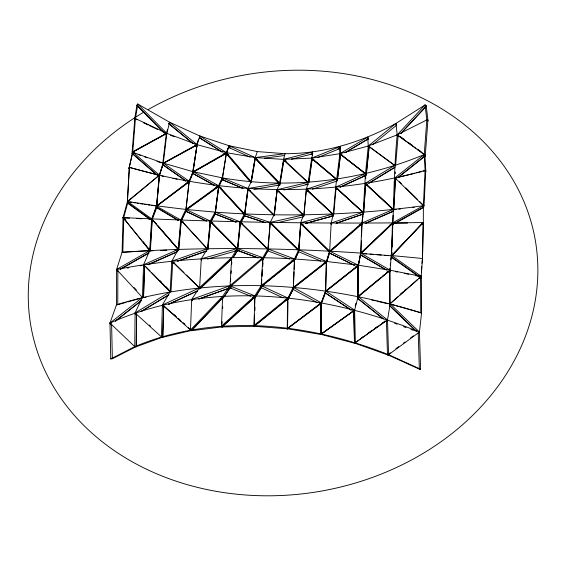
<?xml version="1.0" encoding="UTF-8"?>
<svg xmlns="http://www.w3.org/2000/svg" width="566" height="566" viewBox="0 0 566 566"><rect width="100%" height="100%" fill="white"/><g stroke="black" fill="none" stroke-linecap="round" stroke-linejoin="round"><path stroke-width="0.85" d="M400.884 133.526L426.396 106.189L425.08 104.951L395.938 123.423L397.19 134.857L424.245 154.553L425.342 154.787L427.917 120.211L426.821 119.928L397.19 134.857L368.289 146.007L339.876 153.69L311.696 158.105L283.552 159.379L255.216 157.581L229.06 145.738L199.932 136.031L169.637 122.249L137.821 104.073L135.423 118.542L132.734 152.006L129.345 167.281L127.484 201.383L123.07 217.563L122.079 252.28L116.61 269.466L116.504 304.77L109.981 323.045L110.752 358.915L112.358 358.766L111.601 323.816M420.616 369.251L388.573 354.705L387.335 354.592L419.349 369.117L420.616 369.251L419.448 332.051L421.571 312.977C323.469 282.469 215.646 274.185 116.504 304.77L117.756 304.706L117.862 270.336M262.801 259.638L262.815 257.65L267.852 248.899L270.251 222.381L274.015 214.832L277.149 189.709L279.745 183.179L283.552 159.379L285.08 153.69C324.014 153.796 362.028 142.13 395.938 123.423L396.639 124.414M199.536 289.198L201.284 258.811L207.496 248.722L210.248 220.995L215.158 212.123C284.542 217.323 354.457 215.214 423.382 205.706L424.04 205.84L425.731 170.592L425.08 170.401C328.733 197.449 225.211 195.341 129.345 167.281L127.336 201.461L156.648 205.861L185.867 209.434L215.158 212.123L240.097 221.78L267.852 248.899L267.838 250.844L263.721 258.174M388.976 271.298L357.747 297.037L357.91 266.636M418.479 333.162L419.448 332.051L390.193 303.892L389.429 303.829L421.571 312.977L421.373 276.385L390.087 270.215L357.747 297.037L357.967 266.636M421.578 223.987L423.326 223.973L423.382 205.706L425.08 170.401L424.245 154.553L426.821 119.928L425.08 104.951L397.19 134.857C392.825 180.398 394.254 226.358 389.889 271.906L390.087 270.215L360.733 253.087C281.316 247.66 201.517 246.804 122.079 252.28L150.393 250.625L148.179 247.88M110.752 358.915L134.779 346.633L135.076 312.934L142.42 297.468L143.559 264.775L149.7 250.596L151.674 218.886L156.648 205.861L159.428 175.127L163.291 163.121L166.836 133.357L169.637 122.249L197.088 144.67L226.471 152.7L255.216 157.581L285.08 153.69L257.346 151.589L229.06 145.738L225.806 154.362L224.334 153.436M111.261 324.481L109.981 323.045C208.012 279.604 322.415 292.19 419.448 332.051L388.573 354.705C308.675 322.825 215.724 312.68 134.779 346.633L136.272 346.739L136.54 314.816L136.286 346.732L134.779 346.633L109.981 323.045L142.42 297.468L143.651 297.412M257.346 151.589L255.216 157.581L251.162 181.679L247.929 188.52L247.908 190.395L250.483 190.494M320.229 304.133L287.252 328.832L287.563 298.827L293.294 287.394L326.391 261.464L329.653 251.17L331.195 223.018L333.324 213.976L335.688 187.176L339.876 153.69L339.975 146.615L311.696 158.105L308.229 182.365L306.369 189.27L303.638 216.75M312.439 155.579L312.538 152.056L283.552 159.379L308.229 182.365L277.149 189.709L303.609 214.861L300.638 222.792L298.643 249.769L294.469 258.931L261.195 285.66L254.799 295.841L254.063 326.257L287.528 328.846L287.825 297.999L261.195 285.66L262.815 257.65L237.423 248.552L210.248 220.995L185.867 209.434L180.752 220.025L180.589 221.815L185.712 211.196L185.867 209.434L218.625 185.705L222.332 177.865C290.139 189.766 360.783 180.908 424.245 154.553L425.193 155.034L417.361 149.339M287.528 328.846L287.811 301.48M263.643 258.174L267.838 250.844L267.852 248.899L294.469 258.931L294.433 260.926L291.801 260.82M340.308 153.096L339.975 146.615L340.484 147.698M295.169 259.384L298.65 251.714L298.643 249.769L270.251 222.381L244.54 213.92L218.625 185.705L193.098 171.703L163.291 163.121L132.133 152.105L134.821 118.69L135.423 118.542L166.836 133.357L197.088 144.67L192.857 173.429L188.917 183.002L189.157 181.247L193.098 171.703L226.471 152.7L229.06 145.738L226.167 154.461L228.777 154.907M277.114 191.591L277.149 189.709L277.439 190.622M254.813 159.343L255.216 157.581L279.745 183.179L279.71 185.011L253.901 189.362M422.059 206.314L423.785 206.102L423.382 205.706L392.578 222.891L360.641 253.391L391.863 255.832L423.255 222.53L422.491 258.485L423.255 222.53C323.179 223.973 223.046 222.445 123.07 217.563L123.324 218.964L125.058 219.042M295.02 259.377L298.508 251.7L298.643 249.769L326.391 261.464L325.719 291.03L321.247 302.789L287.146 328.705L321.064 334.52L321.488 333.869L321.247 302.789L293.294 287.394L293.28 288.214L294.469 258.931C235.053 255.591 175.106 258.061 116.61 269.466L117.233 270.817M294.447 259.794L294.469 258.931L326.391 261.464L358.349 265.228L390.087 270.215L390.193 303.892L387.498 319.96L388.573 354.705L387.491 354.847L354.323 342.989L355.752 341.97M325.556 290.86L326.391 261.464L326.341 263.409L324.651 262.765M163.27 132.147L136.753 105.375L137.821 104.073L166.836 133.357L166.319 133.732L162.782 163.454L197.088 144.67L192.681 172.248L193.098 171.703L222.332 177.865L247.929 188.52L247.88 190.381L249.627 190.098M392.429 223.245L391.587 255.825L423.255 222.53L423.326 223.973M391.863 255.832L391.955 252.309M392.089 247.031L392.528 230.298M392.641 225.898L392.578 222.891L360.733 253.087L358.243 265.426M254.106 326.299L253.993 325.457L287.825 297.999L287.875 298.876L254.106 326.299L254.41 314.993M254.53 310.642L254.884 297.589M260.325 259.631L262.921 259.631L262.815 257.65L229.761 285.844L222.622 296.329L221.483 326.129L221.999 326.95L254.467 326.285L254.516 324.544M254.891 310.628L254.983 307.147M285.13 299.867L287.733 300.037L287.825 297.999L287.486 299.987L292.962 289.339L293.485 285.632M122.815 252.309L123.777 218.518M188.308 182.146L156.549 206.194L180.752 220.025L178.212 249.408L171.845 261.202L170.09 291.815L135.076 312.934L161.452 336.897L162.725 337.272L163.638 306.277M163.708 306.27L162.796 337.258L161.452 336.897L162.407 304.996L170.09 291.815L143.559 264.775L178.212 249.408L178.814 249.712L174.498 249.896M293.167 288.094L293.294 287.394L293.238 289.382L287.769 300.03L286.17 299.308M340.279 155.466L339.876 153.69L367.681 137.17L368.289 146.007L365.495 173.599L363.188 212.179L361.815 223.655M365.778 178.63L365.495 173.599L339.876 153.69L340.569 155.332L342.239 154.879M143.538 297.681L144.641 265.921M244.745 214.797L244.54 213.92L240.097 221.78L240.034 223.69L244.477 215.795L247.929 188.52L279.745 183.179L279.682 185.004L277.956 184.912M143.439 297.688L144.542 265.928M222.098 323.412L222.162 321.658M222.664 308.534L222.728 306.779M242.729 223.747L240.147 223.697L240.097 221.78L237.423 248.552L231.678 257.615L199.289 287.917L162.407 304.996L191.421 330.721L222.374 326.872L222.445 325.125M361.398 240.416L360.903 253.646L360.733 253.087L357.924 267.046M361.561 236.008L361.964 225.424M222.19 298.282L191.315 330.615L190.48 329.992L191.697 299.414L199.289 287.917L200.173 288.405L186.462 275.069M293.591 283.05L294.051 271.857M294.157 269.267L294.511 260.657M254.891 159.336L255.216 157.581L255.132 159.4L257.707 159.562M287.733 300.037L287.825 297.999L287.832 298.834L254.063 326.257M390.016 224.617L392.641 224.603L393.073 215.335M393.08 222.884L393.002 224.575L392.578 222.891L392.641 224.603M283.46 161.197L283.552 159.379L283.736 161.197L280.191 183.271M185.995 210.198L185.867 209.434L185.768 211.267L206.201 220.995M329.921 250.158L329.844 251.912L329.653 251.17L300.638 222.792L333.324 213.976L333.707 214.762L306.369 189.27L336.763 179.203L337.103 180.377M394.601 165.442L365.183 183.384L393.795 209.823L395.535 178.262L394.948 177.823L424.245 154.553L425.193 156.053L397.962 177.682M171.017 291.419L172.708 262.603M261.761 283.028L261.556 286.53L261.195 285.66L261.336 286.488L293.867 260.339L261.372 286.53L261.775 279.533M261.98 276.038L262.334 269.918M262.532 266.423L262.886 260.303M262.164 276.038L262.362 272.543M262.716 266.423L262.914 262.921M150.061 219.481L127.322 202.996L127.484 201.383L151.674 218.886L151.483 220.507L156.648 205.861L189.157 181.247L185.917 210.014L189.157 181.247L163.291 163.121L162.782 163.454L197.088 144.67L196.565 146.332L199.932 136.031L226.471 152.7L251.162 181.679L251.063 182.443M255.216 157.581L255.103 159.386L256.837 159.173M123.805 217.655L123.07 217.563L150.075 250.894L152.049 219.24L151.674 218.886L151.837 220.549L153.591 220.62M152.933 250.795L150.344 250.901L152.311 219.247L151.674 218.886L151.893 220.28L127.732 202.784L127.484 201.383L127.576 201.744L159.428 175.127L132.734 152.006L132.267 152.353L134.743 153.252M409.105 237.168L391.552 255.542L391.474 256.9L421.069 277.75L421.175 276.045M421.387 272.642L421.762 266.671M421.974 263.268L422.491 258.485L391.552 255.542M421.069 277.75L422.491 258.485M189.122 181.863L189.157 181.247L189.002 181.622M358.228 267.095L358.349 265.228L329.653 251.17L326.122 263.388L326.391 261.464L326.207 262.2L293.853 287.556M386.882 270.145L360.563 254.764L360.733 253.087L358.547 265.468M223.761 296.952L229.945 287.825L231.678 257.615M230.489 281.38L230.666 278.741M231.027 273.456L231.204 270.81M231.621 264.64L231.805 262.001M365.813 183.809L365.183 183.384L365.586 184.042L363.598 212.795L335.688 187.176L365.495 173.599L365.983 174.71M336.876 188.421L363.683 212.795L365.671 184.042L365.183 183.384L365.572 185.167M221.08 187.778L218.497 187.53L218.625 185.705L218.794 186.504L244.661 214.684L244.54 213.92L244.54 214.776L218.667 186.596M294.327 260.905L294.469 258.931L294.546 259.794M218.497 187.53L222.205 179.655L226.471 152.7L226.407 153.499L250.49 181.771M300.659 224.553L298.735 250.625L298.643 249.769L298.834 250.625L270.442 223.301L270.251 222.381L303.609 214.861L303.666 216.757M272.904 224.341L270.3 224.306L270.251 222.381L270.456 223.301L298.834 250.625L300.758 224.553M216.665 186.631L218.214 187.48L222.332 177.865L222.275 178.637L226.471 152.7L226.06 153.273M274.015 214.832L247.929 188.52L244.54 214.776M395.57 165.902L398.16 135.352L397.19 134.857L398.153 136.307M180.887 221.702L180.752 220.025L181.283 220.627L178.75 249.96L151.674 218.886L178.545 249.953L181.07 220.62L180.752 220.025L180.851 221.837L183.448 221.922M333.784 213.898L336.048 187.997L335.688 187.176L335.921 189.03L336.133 187.431M156.549 206.194L159.23 175.248M154.978 205.946L156.69 206.208L159.308 177.278M268.142 248.934L270.251 222.381L270.279 224.306L272.034 223.924M360.733 253.087L360.684 253.639L361.865 223.054L393.2 209.427L393.653 209.823L395.386 178.262L394.948 177.823L395.641 177.993M207.871 248.594L210.248 220.995L210.127 222.863L215.045 213.955L218.625 185.705L218.695 186.497M208.005 248.594L210.658 221.766L210.248 220.995L210.311 222.877L212.943 222.947M211.146 222.502L237.67 249.401L240.253 223.528L237.727 249.401L237.423 248.552L201.284 258.811L201.397 260.091M366.343 174.264L369.131 146.7L368.289 146.007L395.938 123.423M303.921 215.745L306.369 189.27L306.461 191.152L307.083 188.839M389.684 270.095L389.882 268.369M390.271 264.909L390.462 263.176M390.851 259.716L391.049 257.99M391.531 257.205L391.729 255.528L421.373 276.385L420.75 277.984L419.059 277.651M337.336 180.03L340.435 154.539L339.876 153.69L340.654 155.346M337.449 180.023L340.548 154.532L339.876 153.69M362.226 222.388L362.53 219.87M362.735 218.186L363.039 215.674M293.061 289.318L293.294 287.394M242.892 188.358L222.113 179.67L222.332 177.865M274.142 215.745L277.149 189.709L274.277 215.752M218.582 187.346L215.115 213.99L236.015 222.127M218.681 187.353L215.221 213.962L210.311 222.877M247.689 190.36L247.929 188.52M244.866 213.92L248.014 190.296M337.775 188.266L336.211 188.98L336.423 187.381M319.38 303.942L320.986 304.749L321.247 302.789L320.653 303.468L320.894 334.506L354.62 310.147L325.719 291.03L325.344 291.525M312.206 157.32L311.845 159.923L312.538 152.056L312.68 153.846L291.377 159.244M308.661 182.415L312 159.046L311.696 158.105L336.763 179.203L337.06 181.035L312.361 189.207M308.859 182.422L312.199 159.039L311.696 158.105L312.114 159.86L313.826 159.598M218.214 187.48L218.625 185.705L218.54 186.306L186.547 209.491M215.766 187.056L218.37 187.452L218.625 185.705M279.915 183.25L283.446 161.176M137.821 104.073L136.922 105.29L134.517 119.751L135.423 118.542M251.431 181.707L255.323 158.494L279.222 183.448M251.085 181.658L254.99 158.445M226.167 154.461L226.471 152.7L225.806 154.362M127.336 201.461L159.428 175.127L159.088 176.734L163.291 163.121L162.916 163.687M250.144 157.178L228.678 147.471L229.06 145.738M167.394 129.706L166.093 134.842L166.836 133.357L132.734 152.006L128.921 168.618L129.345 167.281M187.091 182.493L188.789 182.846L189.157 181.247L188.57 182.91L187.134 181.898M389.656 270.739L390.087 270.215L389.641 272.027L387.073 271.616M352.696 311.003L354.139 311.958L358.129 296.556L358.349 265.228L325.719 291.03L320.639 304.657L321.247 302.789L320.823 303.482L321.064 334.52M354.175 310.104L353.729 311.809L354.62 310.147L353.743 310.607L354.472 343.229L387.498 319.96L358.129 296.556L357.535 296.775L381.3 277.199M355.271 305.852L355.936 303.298M250.943 182.521L251.162 181.679M307.097 189.589L306.687 191.131L306.369 189.27L333.07 214.174M357.655 298.332L358.129 296.556L357.698 297.037M354.139 311.958L354.62 310.147L320.745 334.308L354.557 343.237L355.356 342.819L354.62 310.147L320.745 334.308M123.324 218.964L127.732 202.784M326.341 263.409L329.603 253.073L329.653 251.17L361.865 223.054L362.028 223.662M192.857 172.446L197.088 144.67L196.331 146.134L194.697 145.519M194.853 145.08L196.197 146.169L198.532 139.08M223.407 153.662L225.926 154.348L226.471 152.7L226.287 153.577L250.37 181.849M287.252 328.832L287.514 328.047M352.278 311.625L353.991 312.007L354.62 310.147M157.298 176.019L158.968 176.451L163.291 163.121L162.732 164.77L185.698 180.894M358.087 265.963L358.349 265.228L357.917 265.765M389.493 271.829L390.087 270.215M320.986 304.749L325.464 292.955L325.719 291.03L325.266 292.82L351.253 310.041M151.837 220.549L156.803 207.51L156.648 205.861L156.513 207.623L178.332 220.485M222.127 152.042L199.296 137.672L199.932 136.031L199.409 137.665L222.24 152.028M320.929 303.609L321.247 302.789L320.887 304.77L318.318 304.402M188.57 182.91L193.098 171.703L192.702 173.458L214.351 185.358M386.769 321.495L387.498 319.96L386.33 321.29M180.851 221.837L185.959 211.217L185.867 209.434M156.683 174.859L132.012 153.478L132.734 152.006M271.001 222.792L270.244 224.313L270.251 222.381L270.322 224.313M357.549 297.645L358.129 296.556L357.443 298.098L383.359 318.771M387.498 319.96L386.585 321.594L384.901 321.092M240.147 223.697L244.583 215.795L244.54 213.92L244.547 215.802L265.27 222.664L244.583 215.795M192.85 143.439L168.767 123.756L169.637 122.249L168.909 123.721L192.992 143.396M196.197 146.169L197.088 144.67M255.853 296.428L261.329 287.662L261.195 285.66L261.372 286.53M233.121 257.488L237.536 250.476L237.423 248.552L237.798 249.295L211.274 222.396M233.234 257.48L237.642 250.476L237.423 248.552L237.67 249.401M224.002 296.938L230.178 287.811L229.761 285.844L191.697 299.414L191.952 300.723M357.967 265.765L358.349 265.228L358.059 267.152L355.469 266.848M165.739 134.637L166.836 133.357L166.192 133.484M418.26 333.353L419.448 332.051L418.309 332.228M400.763 133.413L426.269 106.083L425.08 104.951M320.894 334.506L321.488 333.869M188.315 327.679L191.577 330.586L190.48 329.992L222.622 296.329L223.4 297.009M191.421 330.721L222.898 297.751M410.916 235.272L423.021 222.601M361.533 253.044L392.684 223.499L392.578 222.891L392.684 224.327L423.446 207.149L423.382 205.706L423.778 207.382L395.316 223.28M199.862 288.61L230.921 259.539M200.597 288.122L231.027 259.645M250.943 296.259L229.902 287.839L229.761 285.844L254.799 295.841L221.483 326.129L221.964 326.915L254.573 297.263M221.999 326.95L254.615 297.306M400.693 293.895L402.681 292.141M404.662 290.386L405.992 289.219M389.564 271.355L389.656 304.112L398.266 296.513M399.589 295.346L417.475 279.569M418.805 278.401L420.128 277.234M389.656 304.112L421.373 276.385L420.566 276.364M361.158 224.228L329.66 251.721L329.653 251.17L329.822 251.912M330.502 251.339L361.349 224.412M230.829 286.141L262.511 259.115M382.658 276.081L384.696 274.404M386.054 273.286L388.085 271.602M372.633 144.684L396.32 125.461M397.757 177.533L424.981 155.905L424.245 154.553M326.037 290.974L356.53 266.862M326.207 291.179L356.7 267.06M115.323 321.021L141.528 300.362M115.4 321.212L140.92 301.091M293.966 287.677L326.32 262.32L326.391 261.464L326.235 263.438L323.646 263.232M188.513 182.394L156.69 206.208M287.146 328.705L320.123 304.006M390.278 352.788L387.469 354.847L388.573 354.705M395.882 348.677L398.683 346.618M403.593 343.024L404.994 341.991M410.605 337.881L413.406 335.822M186.702 209.682L217.988 187.006M361.455 337.916L363.598 336.388M367.879 333.346L371.445 330.813M375.01 328.273L377.862 326.242M382.142 323.2L384.993 321.17M354.472 343.229L385.142 321.417M424.939 107.116L426.396 106.189M368.784 183.158L395.16 167.062M368.94 183.228L394.573 167.586M141.203 311.392L168.739 294.766M141.288 311.498L168.831 294.865M345.069 152.65L368.353 138.804M345.154 152.664L368.438 138.819L366.81 139.377M193.487 171.831L225.296 153.704M193.614 172.014L226.181 153.457M117.424 271.057L116.61 269.466L149.7 250.596L150.393 250.625M120.233 269.105L148.773 252.818M120.431 269.345L148.971 253.052M132.133 152.105L165.413 133.909M132.267 152.353L166.836 133.357L165.902 134.538L164.338 133.802M163.68 163.263L196.671 145.25M113.136 358.37L136.392 346.491L134.779 346.633M168.647 304.225L197.492 290.846M168.732 304.282L197.576 290.903M340.01 187.162L365.884 175.361M340.131 187.19L365.997 175.389L365.495 173.599M420.786 276.647L421.373 276.385M148.016 264.647L177.802 251.417M148.172 264.775L177.158 251.898M365.176 223.358L393.264 211.125L393.2 209.427L393.568 210.057M366.202 223.138L393.497 211.245L393.2 209.427L393.618 211.09M312.114 159.86L313.79 159.216M317.767 157.56L340.435 148.363L339.975 146.615M423.552 156.655L425.193 156.053M136.272 346.739L162.93 337.018L161.452 336.897M230.178 287.811L198.758 299.046L230.114 287.783L229.761 285.844L230.164 286.707M172.128 263.041L171.845 261.202L207.496 248.722L207.984 249.281M177.094 261.294L206.923 250.823M178.035 261.067L206.208 251.177M336.197 223.188L363.245 213.99M336.338 223.252L363.393 214.054M363.683 212.795L363.188 212.179L331.195 223.018L331.23 224.292M332.95 214.281L306.673 190.19L306.369 189.27L306.616 191.117L308.329 190.586M390.193 303.892L389.542 304.105L389.45 271.347M207.333 259.058L237.642 250.476M117.756 304.706L126.105 302.357M127.782 301.883L140.304 298.353M302.371 224.242L300.702 224.695L300.638 222.792L300.85 223.577L329.193 251.297M305.725 223.337L333.367 215.844L330.834 215.95M302.456 224.27L300.779 224.723L300.638 222.792L300.673 224.723L303.319 224.716M305.81 223.365L333.452 215.872M283.552 159.379L283.707 161.19L285.441 160.765M396.476 177.788L414.864 173.267M416.534 172.849L421.55 171.618M423.227 171.208L425.731 170.592M278.96 191.188L277.255 191.584L277.149 189.709L277.255 191.584L278.974 191.556M283.969 189.985L308.343 184.212L305.753 184.283M162.725 337.272L191.725 330.381L190.48 329.992M277.135 222.756L302.81 216.948M144.401 297.504L146.127 297.15M337.867 148.872L340.435 148.363M363.464 175.877L365.997 175.389M164.84 306.56L163.121 306.885L162.407 304.996L163.737 305.407L162.407 304.996L163.043 306.829M367.468 184.686L365.77 184.997L365.183 183.384L365.926 185.068M127.209 268.065L128.949 267.76M140.234 265.801L141.967 265.496M354.323 342.989L355.356 342.819M264.492 158.155L284.139 155.579M337.831 188.726L336.098 188.945L335.688 187.176L336.225 187.827M145.858 266.345L144.139 266.565L143.559 264.775L144.67 265.044M394.509 209.717L396.235 209.505M398.818 209.187L400.537 208.974M412.593 207.481L414.312 207.269M220.478 298.593L223.054 298.339M174.837 262.893L172.241 263.105L171.845 261.202L199.989 288.603M306.616 191.117L308.343 190.99M310.989 153.945L312.701 153.846M283.707 161.19L286.346 161.069M160.694 250.469L166.737 250.222M229.301 259.688L231.904 259.582M252.372 297.921L254.976 297.879L254.799 295.841L254.728 297.879L261.124 287.655L261.195 285.66L261.124 287.655L283.071 297.843M393.582 223.245L407.584 223.075M234.925 250.462L237.564 250.448L258.004 257.863L237.501 250.49L237.423 248.552L237.536 250.476M142.42 297.468L116.61 269.466L117.862 269.458M229.902 287.839L231.65 287.832M359.297 224.9L361.922 224.9L361.865 223.054L362.084 224.278M237.501 250.49L239.234 250.512M124.357 217.96L129.55 218.2M136.47 218.518L141.663 218.759M148.582 219.077L152.049 219.24M363.223 253.589L366.662 253.865M370.1 254.134L373.539 254.403M376.977 254.679L381.272 255.011M384.71 255.287L388.149 255.556M222.113 179.67L223.853 179.903M130.145 202.133L131.857 202.395M133.569 202.663L135.281 202.925M136.993 203.187L138.705 203.449M140.418 203.71L142.986 204.107M144.698 204.368L146.41 204.63M148.129 204.892L149.841 205.161M151.554 205.423L153.266 205.684M395.634 271.687L397.367 272.027M404.308 273.399L408.645 274.255M415.585 275.621L419.922 276.477M228.678 147.471L230.39 147.825M161.862 176.033L163.56 176.387M172.892 178.304L177.13 179.174M183.915 180.575L185.606 180.922M371.855 300.058L375.223 300.829M376.906 301.211L387.859 303.723M398.301 135.111L397.19 134.857L398.506 136.066M116.61 269.466L117.664 269.727M129.197 167.416L158.395 175.028M144.578 265.044L143.559 264.775L143.99 266.437M136.427 313.331L135.076 312.934L135.996 314.533M199.296 137.672L200.958 138.231M262.921 259.631L261.28 259.044L262.879 259.645L262.815 257.65M138.04 154.454L140.51 155.353M144.634 156.853L147.11 157.751M157.008 161.352L161.133 162.852M132.012 153.478L133.668 154.079M170.401 135.253L174.484 136.781M394.587 323.25L397.042 324.176M403.586 326.653L406.041 327.587M410.951 329.44L413.406 330.367M289.636 259.087L267.838 250.844L267.852 248.899L268.065 249.79M292.827 260.318L294.469 260.919L294.469 258.931M215.221 213.962L236.121 222.098M253.327 297.242L254.976 297.879L254.799 295.841L254.905 296.718M222.205 179.655L242.984 188.344M298.508 251.7L320.795 261.067M168.767 123.756L170.359 124.478M134.821 118.69L137.17 119.801M143.446 122.758L148.15 124.98M149.721 125.716L157.56 129.416M163.836 132.373L165.406 133.116M185.959 211.217L206.392 220.938M149.7 250.596L150.344 250.901M354.351 265.192L329.561 252.995L329.653 251.17L329.695 252.019M329.391 253.052L354.182 265.249M192.857 173.429L214.5 185.33M216.82 186.603L218.37 187.452M292.962 289.339L317.215 302.661M163.524 305.619L162.407 304.996L163.404 306.737M136.753 105.375L138.267 106.238M144.464 265.291L143.559 264.775L144.358 266.388M360.323 254.87L385.885 269.826M156.803 207.51L178.623 220.372M224.447 153.421L225.926 154.348M325.117 292.87L351.104 310.09M352.547 311.045L353.991 312.007M162.951 164.713L185.917 180.83M187.353 181.835L188.789 182.846M391.141 257.127L417.857 275.946M400.431 136.668L403.99 139.257M408.977 142.88L412.536 145.469M417.517 149.091L421.076 151.681M415.939 148.299L397.19 134.857L398.393 135.953M394.87 165.378L368.289 146.007L368.975 147.676M394.707 165.597L368.289 146.007L369.258 147.436M341.383 154.907L366.301 174.264L369.082 146.707L368.289 146.007L369.357 147.485M340.548 154.532L365.459 173.896M357.259 298.19L383.175 318.87M194.994 145.037L196.331 146.134M221.483 326.129L222.374 326.872M312.956 159.499L336.671 179.472M312.856 159.598L336.572 179.578M123.07 217.563L150.075 250.894M132.31 153.344L158.968 176.451M173.451 314.123L176.061 316.451M178.021 318.191L179.981 319.932M183.243 322.832L184.544 323.993M164.175 306.199L176.571 317.229M177.88 318.389L181.141 321.297M183.094 323.037L185.054 324.778M149.29 325.004L150.577 326.172M362.856 212.377L336.048 187.997L335.688 187.176L336.211 188.98M366.45 184.403L393.795 209.823M365.586 184.042L392.931 209.462M283.856 160.341L307.904 182.698M426.821 119.928L428.023 121.067L426.269 106.083M277.397 190.657L303.235 215.144M389.903 305.647L416.569 331.329M389.684 305.831L416.357 331.52M174.003 262.942L183.971 272.642M399.426 181.707L401.322 183.561M405.737 187.898L417.729 199.649M419.618 201.503L424.04 205.84M423.785 206.102L394.948 177.823L395.514 179.457L395.464 177.802M300.723 223.683L329.065 251.403M240.989 223.315L268.107 249.755M248.707 190.084L273.562 215.087M136.922 105.29L163.44 132.055M160.079 280.736L161.31 281.995M165.626 286.389L168.095 288.901M146.311 267.173L150.011 270.944M151.858 272.826L170.352 291.667M109.981 323.045L111.191 324.283M255.287 158.522L279.187 183.476M207.92 249.457L180.752 220.025L207.191 248.821M134.064 287.521L136.413 290.061M136.364 314.406L135.076 312.934L136.073 314.639M154.617 221.893L156.343 223.881M158.07 225.869L160.376 228.515M161.529 229.846L178.814 249.712M124.909 219.028L126.02 220.4M143.191 241.696L144.854 243.755M145.957 245.128L147.068 246.507M178.212 249.408L178.545 249.953M395.712 179.153L394.948 177.823L395.924 179.309L395.875 177.653M253.993 325.457L254.467 326.285M425.08 170.401L425.816 171.76L424.981 155.905M229.761 285.844L230.129 286.672M363.223 213.389L363.188 212.179L363.506 212.972M207.496 248.722L207.786 249.457M192.164 300.688L191.697 299.414L191.994 300.744M210.531 221.879L210.248 220.995L210.326 222.806M171.845 261.202L172.411 263.013M333.593 214.868L333.324 213.976L333.353 215.221M311.696 158.105L312.177 159.874M267.852 248.899L268.051 249.79M222.912 297.674L222.622 296.329L222.749 297.681M201.538 260.084L201.284 258.811L201.446 260.112M363.188 212.179L363.393 213.375M361.999 223.839L361.865 223.054L361.964 224.759M298.791 250.667L298.643 249.769L298.65 251.714M336.763 179.203L336.989 181.021M333.473 215.221L333.324 213.976L333.409 215.243M331.351 224.292L331.195 223.018L331.252 224.249M279.781 184.099L279.745 183.179L279.823 184.07M279.745 183.179L279.873 185.011M418.21 332.843L419.349 369.117M386.429 321.021L387.491 354.847M395.301 172.022L395.351 173.67M353.828 310.614L354.557 343.237M420.566 277.234L420.757 312.892M148.32 109.493A255.839 211.557 -9.2 0 1 537.65 261.57A255.839 211.557 -9.2 0 1 166.312 477.683A255.839 211.557 -9.2 0 1 143.792 112.132M368.183 138.274L367.681 137.17L368.126 138.26"/></g></svg>
